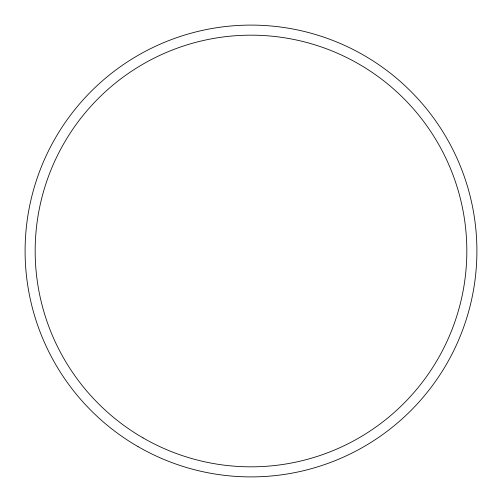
<?xml version="1.0" encoding="UTF-8"?>
<svg xmlns="http://www.w3.org/2000/svg" width="502" height="502" viewBox="0 0 502 502"><rect width="100%" height="100%" fill="white"/><g stroke="black" fill="none" stroke-linecap="round" stroke-linejoin="round"><path stroke-width="0.75" d="M138.05 446.636A225.9 225.9 0 0 0 476.9 251A225.9 225.9 0 0 0 138.05 55.364A225.9 225.9 0 0 0 138.05 446.636M143.083 437.913A215.829 215.829 0 0 0 466.829 251A215.829 215.829 0 0 0 143.083 64.087A215.829 215.829 0 0 0 143.083 437.913"/></g></svg>
